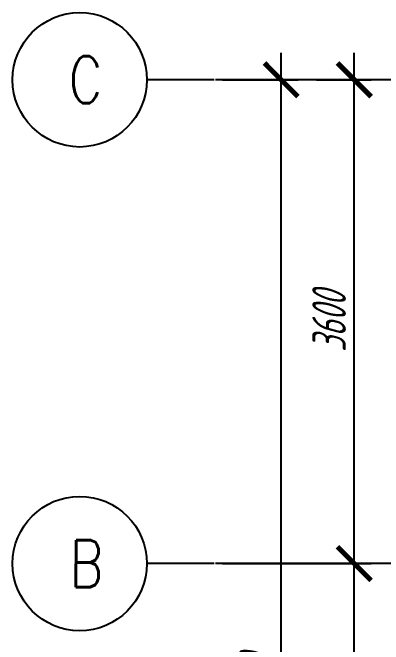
# Model space of a CAD drawing. Header units: inches. Extents: x -19662 to 10260, y -11808 to 5048.
# Drawn here: x -19662 to -16901, y -2865 to 1836 of the extents above; entities that cross this region are included whole.
import ezdxf

# ---------------------------------------------------------------- set-up
doc = ezdxf.new("R2010")
doc.units = ezdxf.units.IN
doc.header["$MEASUREMENT"] = 0
doc.linetypes.add('CONTI', pattern=[0])
doc.linetypes.add('GOST2.303 5', pattern=[24, 20, -1.5, 1, -1.5])
doc.layers.add('axis_dim', color=40, linetype='CONTI')
doc.styles.add('GOST 2.304', font='CS_Gost2304.shx', dxfattribs={"width": 0.8, "oblique": 15})
doc.dimstyles.new('СПДС', dxfattribs={"dimscale": 100, "dimtxt": 2.5, "dimasz": 2.5, "dimexe": 1.25, "dimexo": 0.625, "dimtad": 1, "dimdec": 0, "dimtxsty": 'GOST 2.304', "dimblk": 'ARCHTICK', "dimblk1": 'ARCHTICK', "dimblk2": 'ARCHTICK', "dimcen": 2.5, "dimdle": 2, "dimadec": 0, "dimazin": 2, "dimtfac": 0.75, "dimtdec": 4, "dimtmove": 1, "dimatfit": 3, "dimfxl": 1, "dimtolj": 1, "dimarcsym": 1})

# ---------------------------------------------------------------- blocks, each defined once
blk = doc.blocks.new('_ArchTick')
at = {"color": 0, "linetype": 'ByBlock', "const_width": 0.15}
blk.add_lwpolyline([(-0.5, -0.5), (0.5, 0.5)], dxfattribs=at)
blk = doc.blocks.new('*D40')
at = {"layer": 'axis_dim', "color": 0, "linetype": 'Continuous', "lineweight": -2, "ltscale": 100, "transparency": 16777216}
for p, q in [((-17661.6, -7864), (-17661.6, 1536)), ((-18099.1, 1336), (-17536.6, 1336)), ((-18099.1, -7664), (-17536.6, -7664))]:
    blk.add_line(p, q, dxfattribs=at)
at = {"layer": 'Defpoints', "color": 0, "linetype": 'Continuous', "ltscale": 100, "transparency": 16777216}
for p in [(-18161.6, 1336), (-17661.6, 1336), (-18161.6, -7664)]:
    blk.add_point(p, dxfattribs=at)
at = {"layer": 'axis_dim', "color": 0, "linetype": 'Continuous', "lineweight": -2, "ltscale": 100, "transparency": 16777216, "xscale": 250, "yscale": 250, "zscale": 250}
for p, rotation in [((-17661.6, 1336), 90), ((-17661.6, -7664), 270)]:
    blk.add_blockref('_ArchTick', p, dxfattribs=dict(at, rotation=rotation))
at = {"layer": 'axis_dim', "color": 0, "linetype": 'Continuous', "lineweight": -3, "ltscale": 100, "transparency": 16777216, "insert": (-17849.1, -3164), "char_height": 250, "attachment_point": 5, "rotation": 90, "style": 'GOST 2.304'}
blk.add_mtext('\\A1;9000', dxfattribs=at)
blk = doc.blocks.new('*D46')
at = {"layer": 'axis_dim', "color": 0, "linetype": 'Continuous', "lineweight": -2, "ltscale": 100, "transparency": 16777216}
for p, q in [((-17117.8, -7864), (-17117.8, -2064)), ((-18099.1, -2264), (-16992.8, -2264)), ((-17399.1, -7664), (-16992.8, -7664))]:
    blk.add_line(p, q, dxfattribs=at)
at = {"layer": 'Defpoints', "color": 0, "linetype": 'Continuous', "ltscale": 100, "transparency": 16777216}
for p in [(-18161.6, -2264), (-17117.8, -2264), (-17461.6, -7664)]:
    blk.add_point(p, dxfattribs=at)
at = {"layer": 'axis_dim', "color": 0, "linetype": 'Continuous', "lineweight": -2, "ltscale": 100, "transparency": 16777216, "xscale": 250, "yscale": 250, "zscale": 250}
for p, rotation in [((-17117.8, -2264), 90), ((-17117.8, -7664), 270)]:
    blk.add_blockref('_ArchTick', p, dxfattribs=dict(at, rotation=rotation))
at = {"layer": 'axis_dim', "color": 0, "linetype": 'Continuous', "lineweight": -3, "ltscale": 100, "transparency": 16777216, "insert": (-17305.3, -4964), "char_height": 250, "attachment_point": 5, "rotation": 90, "style": 'GOST 2.304'}
blk.add_mtext('\\A1;5400', dxfattribs=at)
blk = doc.blocks.new('*D47')
at = {"layer": 'axis_dim', "color": 0, "linetype": 'Continuous', "lineweight": -2, "ltscale": 100, "transparency": 16777216}
for p, q in [((-17117.8, -2464), (-17117.8, 1536)), ((-17399.1, 1336), (-16992.8, 1336)), ((-17399.1, -2264), (-16992.8, -2264))]:
    blk.add_line(p, q, dxfattribs=at)
at = {"layer": 'Defpoints', "color": 0, "linetype": 'Continuous', "ltscale": 100, "transparency": 16777216}
for p in [(-17461.6, 1336), (-17117.8, 1336), (-17461.6, -2264)]:
    blk.add_point(p, dxfattribs=at)
at = {"layer": 'axis_dim', "color": 0, "linetype": 'Continuous', "lineweight": -2, "ltscale": 100, "transparency": 16777216, "xscale": 250, "yscale": 250, "zscale": 250}
for p, rotation in [((-17117.8, 1336), 90), ((-17117.8, -2264), 270)]:
    blk.add_blockref('_ArchTick', p, dxfattribs=dict(at, rotation=rotation))
at = {"layer": 'axis_dim', "color": 0, "linetype": 'Continuous', "lineweight": -3, "ltscale": 100, "transparency": 16777216, "insert": (-17305.3, -464), "char_height": 250, "attachment_point": 5, "rotation": 90, "style": 'GOST 2.304'}
blk.add_mtext('\\A1;3600', dxfattribs=at)

msp = doc.modelspace()

# ---------------------------------------------------------------- linework, layer by layer
at = {"layer": 'axis_dim', "linetype": 'GOST2.303 5', "lineweight": 25, "ltscale": 100}
for points in [[(-18161.6, 1336), (-18661.6, 1336)], [(-13750.6, 1336), (-18161.6, 1336)], [(-18161.6, -2264), (-18661.6, -2264)], [(-13750.6, -2264), (-18161.6, -2264)]]:
    msp.add_lwpolyline(points, dxfattribs=at)
at = {"layer": 'axis_dim', "color": 18, "linetype": 'Continuous', "lineweight": 25, "ltscale": 100, "true_color": 0x000000}
for centre in [(-19161.6, 1336), (-19161.6, -2264)]:
    msp.add_circle(centre, 500, dxfattribs=at)

# ---------------------------------------------------------------- texts
at = {"layer": 'axis_dim', "color": 18, "linetype": 'Continuous', "lineweight": 25, "ltscale": 100, "true_color": 0x000000, "char_height": 350, "attachment_point": 1, "style": 'GOST 2.304'}
for s, insert, width in [('{\\Fsimplex|c0;\\Q0.2618;C}', (-19246.1, 1511), 528.868), ('{\\Fsimplex|c0;\\Q0.2618;B}', (-19239.1, -2089), 506.731)]:
    msp.add_mtext(s, dxfattribs=dict(at, insert=insert, width=width))

# ---------------------------------------------------------------- dimensions: what is measured, and where the dimension line sits
at = {"layer": 'axis_dim', "color": 18, "linetype": 'Continuous', "lineweight": -3, "ltscale": 100, "true_color": 0x000000}
for base, p1, p2, picture, middle in [((-17661.6, 1336), (-18161.6, -7664), (-18161.6, 1336), '*D40', (-17849.1, -3164)), ((-17117.8, 1336), (-17461.6, -2264), (-17461.6, 1336), '*D47', (-17305.3, -464)), ((-17117.8, -2264), (-17461.6, -7664), (-18161.6, -2264), '*D46', (-17305.3, -4964))]:
    dim = msp.add_linear_dim(base=base, p1=p1, p2=p2, angle=270, dimstyle='СПДС', override={"dimscale": 100, "dimsah": 1}, dxfattribs=at)
    dim.commit()
    dim.dimension.update_dxf_attribs({"geometry": picture, "text_midpoint": middle})

doc.saveas('drawing.dxf')
